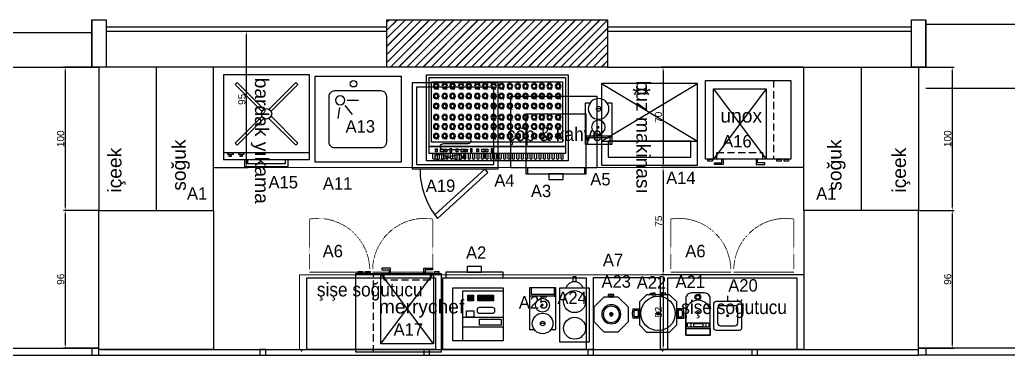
# Model space of a CAD drawing. Header units: millimetres. Extents: x 6109 to 9671, y 2317 to 2551.
# Drawn here: x 7620 to 8310, y 2317 to 2551 of the extents above; entities that cross this region are included whole.
import ezdxf
from ezdxf.enums import TextEntityAlignment as Align
from ezdxf.lldxf.tags import DXFTag

# ---------------------------------------------------------------- set-up
doc = ezdxf.new("R2010")
doc.units = ezdxf.units.MM
doc.linetypes.add('DOT', pattern=[0.25, 0, -0.25])
doc.linetypes.add('HIDDENX2', pattern=[0.75, 0.5, -0.25])
for name, color, linetype in [('-DWG_ANA', 7, 'Continuous'), ('002 Çizgi', 7, 'Continuous'), ('Kıtc-002 Çizgi', 7, 'Continuous'), ('Kıtc-006 Yazı 001', 1, 'Continuous'), ('S2000-002 Çizgi', 7, 'Continuous')]:
    doc.layers.add(name, color=color, linetype=linetype)
for name, color, linetype, lineweight in [('-DWG_DETAY1', 7, 'Continuous', 9), ('-DWG_DETAY4', 7, 'DOT', 18), ('ARK_AHŞAP', 45, 'Continuous', 15)]:
    doc.layers.add(name, color=color, linetype=linetype, lineweight=lineweight)
doc.styles.get("Standard").update_dxf_attribs({"font": 'arial.ttf'})
doc.styles.add('TAKSİM', font='GOTHIC.TTF', dxfattribs={"height": 20})
tags = doc.linetypes.add('DASHED', pattern=[19.05, 12.7, -6.35]).pattern_tags.tags
tags[6:7] = [DXFTag(74, 4), DXFTag(75, 0), DXFTag(340, '0'), DXFTag(46, 1.0), DXFTag(50, 0.0), DXFTag(44, 0.0), DXFTag(45, 0.0)]
tags[4:5] = [DXFTag(74, 4), DXFTag(75, 0), DXFTag(340, '0'), DXFTag(46, 1.0), DXFTag(50, 0.0), DXFTag(44, 0.0), DXFTag(45, 0.0)]
doc.dimstyles.new('ISO-25', dxfattribs={"dimtxt": 2.5, "dimasz": 2.5, "dimexe": 1.25, "dimexo": 0.625, "dimtad": 1, "dimtxsty": 'Standard', "dimcen": 2.5, "dimadec": 0, "dimazin": 0, "dimtfac": 1, "dimtmove": 0, "dimatfit": 3, "dimfxl": 1, "dimarcsym": 0})

# ---------------------------------------------------------------- blocks, each defined once
blk = doc.blocks.new('A$C3DDB3116')
at = {"layer": 'Kıtc-002 Çizgi'}
blk.add_lwpolyline([(0, 45.94), (20.5, 45.94), (20.5, 7.94), (0, 7.94), (0, 45.94)], dxfattribs=at)
blk.add_lwpolyline([(9.32, 3.72), (11.18, 3.72), (11.18, 0), (9.32, 0)], close=True, dxfattribs=at)
for centre in [(10.25, 36.07), (10.25, 17.5)]:
    blk.add_circle(centre, 7.7, dxfattribs=at)
blk.add_arc((10.25, 10.08), 6.37, 199.63449, 340.36551, dxfattribs=at)
blk = doc.blocks.new('A$C139E487F')
at = {"layer": '002 Çizgi'}
h = blk.add_hatch(color=256, dxfattribs=at)
edge = h.paths.add_edge_path()
edge.add_arc((18, 14.42), 1.06, 0, 360)
for points in [[(21.4, 1.42), (26, 1.42), (31, 6.42), (31, 22.42), (26, 27.42), (10, 27.42), (5, 22.42), (5, 6.42), (10, 1.42), (14.6, 1.42)], [(0.34, 11.14), (5, 11.14), (5, 17.71), (0.34, 17.71)], [(1.18, 12.14), (4, 12.14), (4, 16.71), (1.18, 16.71)], [(35.66, 11.14), (31, 11.14), (31, 17.71), (35.66, 17.71)], [(34.82, 12.14), (32, 12.14), (32, 16.71), (34.82, 16.71)], [(15.69, 1.42), (20.31, 1.42)]]:
    blk.add_lwpolyline(points, dxfattribs=at)
for radius in [12, 1.06]:
    blk.add_circle((18, 14.42), radius, dxfattribs=at)
for centre, radius, start, end in [((16, 14.42), 16, 168.1479, 191.8521), ((16, 14.42), 15, 171.23328, 188.76672), ((20, 14.42), 15, 351.23328, 8.76672), ((20, 14.42), 16, 348.1479, 11.8521)]:
    blk.add_arc(centre, radius, start, end, dxfattribs=at)
at = {"layer": 'Kıtc-002 Çizgi'}
for points in [[(12.67, 0.2), (15.33, 0.41), (15.33, 1.04), (12.67, 1.25)], [(23.33, 0.2), (20.67, 0.41), (20.67, 1.04), (23.33, 1.25)]]:
    blk.add_lwpolyline(points, close=True, dxfattribs=at)
for points in [[(14.6, 2.92), (14.6, 1.09)], [(14.6, 0), (15.69, 0), (15.69, 2.69)], [(14.6, 0.35), (14.6, 0)], [(21.4, 0), (20.31, 0), (20.31, 2.69)], [(21.4, 2.92), (21.4, 1.09)], [(21.4, 0.35), (21.4, 0)]]:
    blk.add_lwpolyline(points, dxfattribs=at)
blk = doc.blocks.new('A$C59BC7357')
at = {"layer": 'Kıtc-002 Çizgi'}
for p, q in [((15.13, 11.88), (15.13, 14.55)), ((15.69, 14.55), (15.69, 11.87))]:
    blk.add_line(p, q, dxfattribs=at)
blk.add_lwpolyline([(28.96, 18.92), (28.96, 7.84), (21.12, 0), (10.04, 0), (2.2, 7.84), (2.2, 18.92), (10.04, 26.76), (21.12, 26.76), (28.96, 18.92)], dxfattribs=at)
for points in [[(1.1, 11.18), (0, 11.18), (0, 15.58), (1.1, 15.58)], [(2.2, 12.95), (1.1, 12.95), (1.1, 13.81), (2.2, 13.81)]]:
    blk.add_lwpolyline(points, close=True, dxfattribs=at)
for radius in [7.38, 6.28, 1.37]:
    blk.add_circle((15.43, 13.21), radius, dxfattribs=at)
blk = doc.blocks.new('A$C0D0247C1')
at = {"layer": 'Kıtc-002 Çizgi'}
for points in [[(2, 0), (18, 0, 0.414214), (20, 2), (20, 18, 0.414214), (18, 20), (2, 20, 0.414214), (0, 18), (0, 2, 0.414214)], [(5, 3), (15, 3, 0.414214), (17, 5), (17, 15, 0.414214), (15, 17), (5, 17, 0.414214), (3, 15), (3, 5, 0.414214)]]:
    blk.add_lwpolyline(points, format="xyb", close=True, dxfattribs=at)
at = {"layer": 'Kıtc-002 Çizgi', "const_width": 1}
blk.add_lwpolyline([(9.53, 10.08, 1), (10.53, 10.08, 1)], format="xyb", close=True, dxfattribs=at)
blk.add_lwpolyline([(20, 10), (23.95, 10)], dxfattribs=at)
blk = doc.blocks.new('A$C64277205')
at = {"layer": '002 Çizgi'}
blk.add_lwpolyline([(4, 0), (13, 0, 0.414214), (17, 4), (17, 29.5), (0, 29.5), (0, 4, 0.414214)], format="xyb", close=True, dxfattribs=at)
for points in [[(0, 29.5), (17, 29.5), (17, 24.89), (0, 24.89)], [(1.08, 23.89), (15.92, 23.89), (15.92, 20.92), (1.08, 20.92)], [(5.15, 23.57), (11.4, 23.57), (11.4, 21.24), (5.15, 21.24)]]:
    blk.add_lwpolyline(points, close=True, dxfattribs=at)
for points in [[(17, 13.14), (17, 24.89), (0, 24.89), (0, 13.14)], [(17, 13.14), (17, 24.89), (17, 24.89), (17, 13.14)]]:
    blk.add_lwpolyline(points, dxfattribs=at)
for centre, radius in [((2.96, 23.23), 0.33), ((2.96, 21.57), 0.33), ((13.6, 23.23), 0.33), ((13.6, 21.57), 0.33), ((8.54, 13.14), 0.901)]:
    blk.add_circle(centre, radius, dxfattribs=at)
blk.add_arc((8.5, 13.65), 8.52, 183.47141, 356.52859, dxfattribs=at)
at = {"layer": 'Kıtc-002 Çizgi', "const_width": 0.5}
blk.add_lwpolyline([(7.59, 1.28), (7.01, 0.34)], dxfattribs=at)
at = {"layer": 'Kıtc-002 Çizgi'}
for radius in [1.98, 1.24]:
    blk.add_circle((8.66, 3.02), radius, dxfattribs=at)
blk = doc.blocks.new('A$C37970E4B')
at = {"layer": 'Kıtc-002 Çizgi', "linetype": 'HIDDENX2', "ltscale": 10}
blk.add_line((47.35, 58.54), (47.35, 3.54), dxfattribs=at)
at = {"layer": 'Kıtc-002 Çizgi', "linetype": 'DASHED'}
for p, q in [((5.44, 52.59), (42.17, 3.54)), ((42.17, 52.59), (5.44, 3.54))]:
    blk.add_line(p, q, dxfattribs=at)
at = {"layer": 'Kıtc-002 Çizgi'}
for points in [[(0, 58.54), (59.5, 58.54), (59.5, 3.54), (0, 3.54)], [(1.67, 3.54), (4.73, 3.54), (4.73, 2.12), (1.67, 2.12)], [(49.71, 3.53), (52.78, 3.53), (52.78, 2.12), (49.71, 2.12)], [(54.9, 3.53), (57.96, 3.53), (57.96, 2.12), (54.9, 2.12)]]:
    blk.add_lwpolyline(points, close=True, dxfattribs=at)
at = {"layer": 'Kıtc-002 Çizgi', "linetype": 'DASHED'}
blk.add_lwpolyline([(5.44, 52.59), (42.17, 52.59), (42.17, 3.54), (5.44, 3.54)], close=True, dxfattribs=at)
at = {"layer": 'Kıtc-002 Çizgi', "linetype": 'HIDDENX2', "ltscale": 10}
blk.add_lwpolyline([(7.79, 8.25), (39.81, 8.25), (39.81, 3.54), (7.79, 3.54)], close=True, dxfattribs=at)
at = {"layer": 'Kıtc-002 Çizgi'}
for points in [[(11.27, 0), (6.14, 0), (6.15, 1), (11.27, 1)], [(11.27, 1), (11.27, 3.53), (12.27, 3.53), (12.27, 0), (11.27, 0)], [(36.33, 1), (36.33, 3.53), (35.33, 3.53), (35.33, 0), (36.33, 0)], [(36.33, 0), (41.46, 0), (41.45, 1), (36.33, 1)]]:
    blk.add_lwpolyline(points, dxfattribs=at)
blk = doc.blocks.new('A$C02B42A58')
at = {"layer": 'Kıtc-002 Çizgi'}
for points in [[(60, 0), (60, 60), (0, 60), (0, 0)], [(94.56, 17.64), (62.44, 52.78), (60, 51.03), (92.13, 15.89)]]:
    blk.add_lwpolyline(points, close=True, dxfattribs=at)
at = {"layer": 'Kıtc-002 Çizgi', "linetype": 'DASHED'}
blk.add_lwpolyline([(57, 3), (57, 57), (3, 57), (3, 3)], close=True, dxfattribs=at)
for points in [[(42.28, 21.86), (42.28, 39.03, 1), (37.93, 39.03)], [(46.62, 39.03), (46.62, 21.86, -1), (42.28, 21.86)]]:
    blk.add_lwpolyline(points, format="xyb", dxfattribs=at)
at = {"layer": 'Kıtc-002 Çizgi', "linetype": 'DASHED', "ltscale": 0.1}
blk.add_lwpolyline([(53.93, 18.47), (53.76, 19.93), (53.31, 21.63), (52.67, 23.49), (51.93, 25.44), (51.2, 27.39), (50.56, 29.25), (50.1, 30.96), (49.93, 32.41), (50.1, 33.56), (50.56, 34.37), (51.2, 34.86), (51.93, 35.03), (52.67, 34.86), (53.31, 34.37), (53.76, 33.56), (53.93, 32.41), (53.76, 30.96), (53.31, 29.25), (52.67, 27.39), (51.93, 25.44), (51.2, 23.49), (50.56, 21.63), (50.1, 19.93), (49.93, 18.47), (50.1, 17.33), (50.56, 16.51), (51.2, 16.02), (51.93, 15.86), (52.67, 16.02), (53.31, 16.51), (53.76, 17.33)], close=True, dxfattribs=at)
at = {"layer": 'Kıtc-002 Çizgi'}
blk.add_arc((60, 60.53), 55, 270, 308.867, dxfattribs=at)
blk = doc.blocks.new('A$C1C4536AD')
at = {"layer": 'Kıtc-002 Çizgi'}
for points in [[(0, 29), (0, 0), (18.5, 0)], [(3.39, 29), (0, 29), (0, 26.84)], [(18.5, 26.95), (18.5, 29), (15.2, 29)], [(18.5, 0), (18.5, 29)], [(7.82, 24.81), (10.92, 24.88)], [(0, 5.79), (18.5, 5.79)], [(1.26, 0), (1.26, 4.77), (16.97, 4.77), (16.97, 0)]]:
    blk.add_lwpolyline(points, dxfattribs=at)
at = {"layer": 'Kıtc-002 Çizgi', "const_width": 1}
blk.add_lwpolyline([(9.18, 12.02, 1), (10.18, 12.02, 1)], format="xyb", close=True, dxfattribs=at)
at = {"layer": 'Kıtc-002 Çizgi'}
blk.add_lwpolyline([(0.33, 5.24), (1.35, 5.24), (1.35, 5.79), (0.33, 5.79)], close=True, dxfattribs=at)
for centre, radius in [((9.3, 24.88), 7.2), ((9.3, 24.88), 1.6), ((9.43, 12.15), 4.82)]:
    blk.add_circle(centre, radius, dxfattribs=at)
blk = doc.blocks.new('A$C4BA16D23')
at = {"layer": 'S2000-002 Çizgi'}
for points in [[(0, 57), (66.92, 16.91)], [(0, 16.91), (66.92, 57)], [(0, 16.91), (66.92, 16.91)]]:
    blk.add_lwpolyline(points, dxfattribs=at)
for points in [[(0, 0), (66.92, 0), (66.92, 57), (0, 57)], [(4.59, 5.64), (62.33, 5.64), (62.33, 16.91), (4.59, 16.91)]]:
    blk.add_lwpolyline(points, close=True, dxfattribs=at)
blk.add_text('**', height=12, dxfattribs=at).set_placement((21.33, 43.01))
blk = doc.blocks.new('A$C521B02A0')
at = {"layer": 'S2000-002 Çizgi'}
blk.add_line((6.65, 10), (10.64, 10), dxfattribs=at)
for points in [[(0, 64), (0, 10), (60, 10), (60, 64)], [(0, 64), (0, 5), (60, 5), (60, 64)], [(3, 10), (6.65, 10), (6.65, 8.54), (3, 8.54)], [(3.97, 8.54), (5.43, 8.54), (5.43, 7.08), (3.97, 7.08)], [(10.64, 10), (14.29, 10), (14.29, 8.54), (10.64, 8.54)], [(11.61, 8.54), (13.07, 8.54), (13.07, 7.08), (11.61, 7.08)], [(45, 0), (15, 0), (15, 5), (45, 5)], [(43, 2), (17, 2), (17, 5), (43, 5)]]:
    blk.add_lwpolyline(points, close=True, dxfattribs=at)
at = {"layer": 'S2000-002 Çizgi', "linetype": 'DASHED'}
for points in [[(8.08, 57.42), (9.49, 58.84)], [(8.08, 57.42), (26.83, 38.67)], [(9.49, 58.84), (28.24, 40.09)], [(31.86, 40.19), (50.51, 58.84)], [(33.27, 38.77), (51.92, 57.42)], [(50.51, 58.84), (51.92, 57.42)], [(26.73, 35.06), (8.08, 16.41)], [(33.17, 35.16), (51.92, 16.41)], [(28.14, 33.64), (9.49, 15)], [(31.76, 33.74), (50.51, 15)], [(9.49, 15), (8.08, 16.41)], [(50.51, 15), (51.92, 16.41)]]:
    blk.add_lwpolyline(points, dxfattribs=at)
blk.add_circle((30, 36.92), 3.63, dxfattribs=at)
blk = doc.blocks.new('A$C30F503A4')
at = {"layer": 'Kıtc-002 Çizgi'}
for p, q in [((56.05, 6.26), (60.38, 8.18)), ((70.42, 6.26), (74.75, 8.18)), ((84.79, 6.26), (89.12, 8.18))]:
    blk.add_line(p, q, dxfattribs=at)
for points in [[(0, 0), (99, 0), (99, 60), (0, 60)], [(2, 10), (97, 10), (97, 58), (2, 58)], [(4, 55), (4, 13), (95.5, 13), (95.5, 55)], [(2, 5), (97, 5), (97, 10), (2, 10)], [(53.76, 6.14), (52.58, 6.14), (52.58, 8.24), (53.76, 8.24)], [(56.05, 6.26), (60.38, 6.26), (60.38, 8.18), (56.05, 8.18)], [(62.67, 6.14), (63.84, 6.14), (63.84, 8.24), (62.67, 8.24)], [(68.13, 6.14), (66.95, 6.14), (66.95, 8.24), (68.13, 8.24)], [(70.42, 6.26), (74.75, 6.26), (74.75, 8.18), (70.42, 8.18)], [(77.04, 6.14), (78.21, 6.14), (78.21, 8.24), (77.04, 8.24)], [(82.5, 6.14), (81.32, 6.14), (81.32, 8.24), (82.5, 8.24)], [(84.79, 6.26), (89.12, 6.26), (89.12, 8.18), (84.79, 8.18)], [(91.41, 6.14), (92.58, 6.14), (92.58, 8.24), (91.41, 8.24)]]:
    blk.add_lwpolyline(points, close=True, dxfattribs=at)
for points, const_width in [([(5.94, 50.33), (5.36, 49.38)], 0.5), ([(11.88, 50.33), (11.3, 49.38)], 0.5), ([(17.32, 50.33), (16.74, 49.38)], 0.5), ([(22.77, 50.33), (22.18, 49.38)], 0.5), ([(28.7, 50.33), (28.12, 49.38)], 0.5), ([(34.15, 50.33), (33.57, 49.38)], 0.5), ([(39.59, 50.33), (39.01, 49.38)], 0.5), ([(45.53, 50.33), (44.95, 49.38)], 0.5), ([(50.97, 50.33), (50.39, 49.38)], 0.5), ([(56.91, 50.33), (56.33, 49.38)], 0.5), ([(62.36, 50.33), (61.77, 49.38)], 0.5), ([(68.29, 50.33), (67.71, 49.38)], 0.5), ([(73.74, 50.33), (73.16, 49.38)], 0.5), ([(79.68, 50.33), (79.09, 49.38)], 0.5), ([(85.12, 50.33), (84.54, 49.38)], 0.5), ([(91.06, 50.33), (90.48, 49.38)], 0.5), ([(5.94, 43.43), (5.36, 42.49)], 0.5), ([(11.88, 43.43), (11.3, 42.49)], 0.5), ([(17.32, 43.43), (16.74, 42.49)], 0.5), ([(22.77, 43.43), (22.18, 42.49)], 0.5), ([(28.7, 43.43), (28.12, 42.49)], 0.5), ([(34.15, 43.43), (33.57, 42.49)], 0.5), ([(39.59, 43.43), (39.01, 42.49)], 0.5), ([(45.53, 43.43), (44.95, 42.49)], 0.5), ([(50.97, 43.43), (50.39, 42.49)], 0.5), ([(56.91, 43.43), (56.33, 42.49)], 0.5), ([(62.36, 43.43), (61.77, 42.49)], 0.5), ([(68.29, 43.43), (67.71, 42.49)], 0.5), ([(73.74, 43.43), (73.16, 42.49)], 0.5), ([(79.68, 43.43), (79.09, 42.49)], 0.5), ([(85.12, 43.43), (84.54, 42.49)], 0.5), ([(91.06, 43.43), (90.48, 42.49)], 0.5), ([(5.94, 36.51), (5.36, 35.56)], 0.5), ([(11.88, 36.51), (11.3, 35.56)], 0.5), ([(17.32, 36.51), (16.74, 35.56)], 0.5), ([(22.77, 36.51), (22.18, 35.56)], 0.5), ([(28.7, 36.51), (28.12, 35.56)], 0.5), ([(34.15, 36.51), (33.57, 35.56)], 0.5), ([(39.59, 36.51), (39.01, 35.56)], 0.5), ([(45.53, 36.51), (44.95, 35.56)], 0.5), ([(50.97, 36.51), (50.39, 35.56)], 0.5), ([(56.91, 36.51), (56.33, 35.56)], 0.5), ([(62.36, 36.51), (61.77, 35.56)], 0.5), ([(68.29, 36.51), (67.71, 35.56)], 0.5), ([(73.74, 36.51), (73.16, 35.56)], 0.5), ([(79.68, 36.51), (79.09, 35.56)], 0.5), ([(85.12, 36.51), (84.54, 35.56)], 0.5), ([(91.06, 36.51), (90.48, 35.56)], 0.5), ([(5.94, 28.73), (5.36, 27.78)], 0.5), ([(11.88, 28.73), (11.3, 27.78)], 0.5), ([(17.32, 28.73), (16.74, 27.78)], 0.5), ([(22.77, 28.73), (22.18, 27.78)], 0.5), ([(28.7, 28.73), (28.12, 27.78)], 0.5), ([(34.15, 28.73), (33.57, 27.78)], 0.5), ([(39.59, 28.73), (39.01, 27.78)], 0.5), ([(45.53, 28.73), (44.95, 27.78)], 0.5), ([(50.97, 28.73), (50.39, 27.78)], 0.5), ([(56.91, 28.73), (56.33, 27.78)], 0.5), ([(62.36, 28.73), (61.77, 27.78)], 0.5), ([(68.29, 28.73), (67.71, 27.78)], 0.5), ([(73.74, 28.73), (73.16, 27.78)], 0.5), ([(79.68, 28.73), (79.09, 27.78)], 0.5), ([(85.12, 28.73), (84.54, 27.78)], 0.5), ([(91.06, 28.73), (90.48, 27.78)], 0.5), ([(5.94, 22.14), (5.36, 21.19)], 0.5), ([(11.88, 22.14), (11.3, 21.19)], 0.5), ([(17.32, 22.14), (16.74, 21.19)], 0.5), ([(22.77, 22.14), (22.18, 21.19)], 0.5), ([(28.7, 22.14), (28.12, 21.19)], 0.5), ([(34.15, 22.14), (33.57, 21.19)], 0.5), ([(39.59, 22.14), (39.01, 21.19)], 0.5), ([(45.53, 22.14), (44.95, 21.19)], 0.5), ([(50.97, 22.14), (50.39, 21.19)], 0.5), ([(56.91, 22.14), (56.33, 21.19)], 0.5), ([(62.36, 22.14), (61.77, 21.19)], 0.5), ([(68.29, 22.14), (67.71, 21.19)], 0.5), ([(73.74, 22.14), (73.16, 21.19)], 0.5), ([(79.68, 22.14), (79.09, 21.19)], 0.5), ([(85.12, 22.14), (84.54, 21.19)], 0.5), ([(91.06, 22.14), (90.48, 21.19)], 0.5), ([(5.94, 15.54), (5.36, 14.59)], 0.5), ([(11.88, 15.54), (11.3, 14.59)], 0.5), ([(17.32, 15.54), (16.74, 14.59)], 0.5), ([(22.77, 15.54), (22.18, 14.59)], 0.5), ([(28.7, 15.54), (28.12, 14.59)], 0.5), ([(34.15, 15.54), (33.57, 14.59)], 0.5), ([(39.59, 15.54), (39.01, 14.59)], 0.5), ([(45.53, 15.54), (44.95, 14.59)], 0.5), ([(50.97, 15.54), (50.39, 14.59)], 0.5), ([(56.91, 15.54), (56.33, 14.59)], 0.5), ([(62.36, 15.54), (61.77, 14.59)], 0.5), ([(68.29, 15.54), (67.71, 14.59)], 0.5), ([(73.74, 15.54), (73.16, 14.59)], 0.5), ([(79.68, 15.54), (79.09, 14.59)], 0.5), ([(85.12, 15.54), (84.54, 14.59)], 0.5), ([(91.06, 15.54), (90.48, 14.59)], 0.5), ([(53.76, 7.5), (52.58, 7.5)], 0.5), ([(62.67, 7.5), (63.84, 7.5)], 0.5), ([(68.13, 7.5), (66.95, 7.5)], 0.5), ([(77.04, 7.5), (78.21, 7.5)], 0.5), ([(82.5, 7.5), (81.32, 7.5)], 0.5), ([(91.41, 7.5), (92.58, 7.5)], 0.5), ([(58.24, 5), (58.24, 1.5)], 1), ([(72.61, 5), (72.61, 1.5)], 1), ([(86.98, 5), (86.98, 1.5)], 1)]:
    blk.add_lwpolyline(points, dxfattribs=dict(at, const_width=const_width))
for points in [[(3.49, 1.85), (3.49, 5)], [(5.16, 5), (5.16, 1.85)], [(6.57, 1.85), (6.57, 5)], [(8.25, 5), (8.25, 1.85)], [(9.66, 1.85), (9.66, 5)], [(11.33, 5), (11.33, 1.85)], [(11.33, 5), (11.33, 1.85)], [(12.74, 1.85), (12.74, 5)], [(14.41, 5), (14.41, 1.85)], [(15.82, 1.85), (15.82, 5)], [(17.5, 5), (17.5, 1.85)], [(18.91, 1.85), (18.91, 5)], [(20.58, 5), (20.58, 1.85)], [(20.58, 5), (20.58, 1.85)], [(21.99, 1.85), (21.99, 5)], [(23.67, 5), (23.67, 1.85)], [(25.07, 1.85), (25.07, 5)], [(26.75, 5), (26.75, 1.85)], [(28.16, 1.85), (28.16, 5)], [(29.83, 5), (29.83, 1.85)], [(29.83, 5), (29.83, 1.85)], [(31.24, 1.85), (31.24, 5)], [(32.92, 5), (32.92, 1.85)], [(34.33, 1.85), (34.33, 5)], [(36, 5), (36, 1.85)], [(37.41, 1.85), (37.41, 5)], [(39.08, 5), (39.08, 1.85)], [(39.08, 5), (39.08, 1.85)], [(40.49, 1.85), (40.49, 5)], [(42.17, 5), (42.17, 1.85)], [(43.58, 1.85), (43.58, 5)], [(45.25, 5), (45.25, 1.85)], [(46.66, 1.85), (46.66, 5)], [(48.33, 5), (48.33, 1.85)], [(48.33, 5), (48.33, 1.85)], [(49.74, 1.85), (49.74, 5)], [(51.42, 5), (51.42, 1.85)], [(52.83, 1.85), (52.83, 5)], [(54.5, 5), (54.5, 1.85)], [(55.91, 1.85), (55.91, 5)], [(57.59, 5), (57.59, 1.85)], [(58.17, 5), (58.17, 1.85)], [(58.63, 5), (58.63, 1.85)], [(59, 1.85), (59, 5)], [(60.67, 5), (60.67, 1.85)], [(62.08, 1.85), (62.08, 5)], [(63.75, 5), (63.75, 1.85)], [(65.16, 1.85), (65.16, 5)], [(66.84, 5), (66.84, 1.85)], [(68.25, 1.85), (68.25, 5)], [(69.92, 5), (69.92, 1.85)], [(71.33, 1.85), (71.33, 5)], [(72.53, 5), (72.53, 1.85)], [(73, 5), (73, 1.85)], [(74.41, 1.85), (74.41, 5)], [(76.09, 5), (76.09, 1.85)], [(77.5, 1.85), (77.5, 5)], [(79.17, 5), (79.17, 1.85)], [(80.58, 1.85), (80.58, 5)], [(82.26, 5), (82.26, 1.85)], [(83.66, 1.85), (83.66, 5)], [(85.34, 5), (85.34, 1.85)], [(86.75, 1.85), (86.75, 5)], [(86.9, 5), (86.9, 1.85)], [(88.42, 5), (88.42, 1.85)], [(89.83, 1.85), (89.83, 5)], [(91.51, 5), (91.51, 1.85)], [(92.92, 1.85), (92.92, 5)], [(94.59, 5), (94.59, 1.85)]]:
    blk.add_lwpolyline(points, dxfattribs=at)
for centre, radius in [((7.01, 52.07), 1.98), ((7.01, 52.07), 1.24), ((12.95, 52.07), 1.98), ((12.95, 52.07), 1.24), ((18.39, 52.07), 1.98), ((18.39, 52.07), 1.24), ((23.83, 52.07), 1.98), ((23.83, 52.07), 1.24), ((29.77, 52.07), 1.98), ((29.77, 52.07), 1.24), ((35.22, 52.07), 1.98), ((35.22, 52.07), 1.24), ((40.66, 52.07), 1.98), ((40.66, 52.07), 1.24), ((46.6, 52.07), 1.98), ((46.6, 52.07), 1.24), ((52.04, 52.07), 1.98), ((52.04, 52.07), 1.24), ((57.98, 52.07), 1.98), ((57.98, 52.07), 1.24), ((63.42, 52.07), 1.98), ((63.42, 52.07), 1.24), ((69.36, 52.07), 1.98), ((69.36, 52.07), 1.24), ((74.81, 52.07), 1.98), ((74.81, 52.07), 1.24), ((80.74, 52.07), 1.98), ((80.74, 52.07), 1.24), ((86.19, 52.07), 1.98), ((86.19, 52.07), 1.24), ((92.13, 52.07), 1.98), ((92.13, 52.07), 1.24), ((7.01, 45.17), 1.98), ((7.01, 45.17), 1.24), ((12.95, 45.17), 1.98), ((12.95, 45.17), 1.24), ((18.39, 45.17), 1.98), ((18.39, 45.17), 1.24), ((23.83, 45.17), 1.98), ((23.83, 45.17), 1.24), ((29.77, 45.17), 1.98), ((29.77, 45.17), 1.24), ((35.22, 45.17), 1.98), ((35.22, 45.17), 1.24), ((40.66, 45.17), 1.98), ((40.66, 45.17), 1.24), ((46.6, 45.17), 1.98), ((46.6, 45.17), 1.24), ((52.04, 45.17), 1.98), ((52.04, 45.17), 1.24), ((57.98, 45.17), 1.98), ((57.98, 45.17), 1.24), ((63.42, 45.17), 1.98), ((63.42, 45.17), 1.24), ((69.36, 45.17), 1.98), ((69.36, 45.17), 1.24), ((74.81, 45.17), 1.98), ((74.81, 45.17), 1.24), ((80.74, 45.17), 1.98), ((80.74, 45.17), 1.24), ((86.19, 45.17), 1.98), ((86.19, 45.17), 1.24), ((92.13, 45.17), 1.98), ((92.13, 45.17), 1.24), ((7.01, 38.25), 1.98), ((7.01, 38.25), 1.24), ((12.95, 38.25), 1.98), ((12.95, 38.25), 1.24), ((18.39, 38.25), 1.98), ((18.39, 38.25), 1.24), ((23.83, 38.25), 1.98), ((23.83, 38.25), 1.24), ((29.77, 38.25), 1.98), ((29.77, 38.25), 1.24), ((35.22, 38.25), 1.98), ((35.22, 38.25), 1.24), ((40.66, 38.25), 1.98), ((40.66, 38.25), 1.24), ((46.6, 38.25), 1.98), ((46.6, 38.25), 1.24), ((52.04, 38.25), 1.98), ((52.04, 38.25), 1.24), ((57.98, 38.25), 1.98), ((57.98, 38.25), 1.24), ((63.42, 38.25), 1.98), ((63.42, 38.25), 1.24), ((69.36, 38.25), 1.98), ((69.36, 38.25), 1.24), ((74.81, 38.25), 1.98), ((74.81, 38.25), 1.24), ((80.74, 38.25), 1.98), ((80.74, 38.25), 1.24), ((86.19, 38.25), 1.98), ((86.19, 38.25), 1.24), ((92.13, 38.25), 1.98), ((92.13, 38.25), 1.24), ((7.01, 30.47), 1.98), ((7.01, 30.47), 1.24), ((12.95, 30.47), 1.98), ((12.95, 30.47), 1.24), ((18.39, 30.47), 1.98), ((18.39, 30.47), 1.24), ((23.83, 30.47), 1.98), ((23.83, 30.47), 1.24), ((29.77, 30.47), 1.98), ((29.77, 30.47), 1.24), ((35.22, 30.47), 1.98), ((35.22, 30.47), 1.24), ((40.66, 30.47), 1.98), ((40.66, 30.47), 1.24), ((46.6, 30.47), 1.98), ((46.6, 30.47), 1.24), ((52.04, 30.47), 1.98), ((52.04, 30.47), 1.24), ((57.98, 30.47), 1.98), ((57.98, 30.47), 1.24), ((63.42, 30.47), 1.98), ((63.42, 30.47), 1.24), ((69.36, 30.47), 1.98), ((69.36, 30.47), 1.24), ((74.81, 30.47), 1.98), ((74.81, 30.47), 1.24), ((80.74, 30.47), 1.98), ((80.74, 30.47), 1.24), ((86.19, 30.47), 1.98), ((86.19, 30.47), 1.24), ((92.13, 30.47), 1.98), ((92.13, 30.47), 1.24), ((7.01, 23.88), 1.98), ((7.01, 23.88), 1.24), ((12.95, 23.88), 1.98), ((12.95, 23.88), 1.24), ((18.39, 23.88), 1.98), ((18.39, 23.88), 1.24), ((23.83, 23.88), 1.98), ((23.83, 23.88), 1.24), ((29.77, 23.88), 1.98), ((29.77, 23.88), 1.24), ((35.22, 23.88), 1.98), ((35.22, 23.88), 1.24), ((40.66, 23.88), 1.98), ((40.66, 23.88), 1.24), ((46.6, 23.88), 1.98), ((46.6, 23.88), 1.24), ((52.04, 23.88), 1.98), ((52.04, 23.88), 1.24), ((57.98, 23.88), 1.98), ((57.98, 23.88), 1.24), ((63.42, 23.88), 1.98), ((63.42, 23.88), 1.24), ((69.36, 23.88), 1.98), ((69.36, 23.88), 1.24), ((74.81, 23.88), 1.98), ((74.81, 23.88), 1.24), ((80.74, 23.88), 1.98), ((80.74, 23.88), 1.24), ((86.19, 23.88), 1.98), ((86.19, 23.88), 1.24), ((92.13, 23.88), 1.98), ((92.13, 23.88), 1.24), ((7.01, 17.28), 1.98), ((7.01, 17.28), 1.24), ((12.95, 17.28), 1.98), ((12.95, 17.28), 1.24), ((18.39, 17.28), 1.98), ((18.39, 17.28), 1.24), ((23.83, 17.28), 1.98), ((23.83, 17.28), 1.24), ((29.77, 17.28), 1.98), ((29.77, 17.28), 1.24), ((35.22, 17.28), 1.98), ((35.22, 17.28), 1.24), ((40.66, 17.28), 1.98), ((40.66, 17.28), 1.24), ((46.6, 17.28), 1.98), ((46.6, 17.28), 1.24), ((52.04, 17.28), 1.98), ((52.04, 17.28), 1.24), ((57.98, 17.28), 1.98), ((57.98, 17.28), 1.24), ((63.42, 17.28), 1.98), ((63.42, 17.28), 1.24), ((69.36, 17.28), 1.98), ((69.36, 17.28), 1.24), ((74.81, 17.28), 1.98), ((74.81, 17.28), 1.24), ((80.74, 17.28), 1.98), ((80.74, 17.28), 1.24), ((86.19, 17.28), 1.98), ((86.19, 17.28), 1.24), ((92.13, 17.28), 1.98), ((92.13, 17.28), 1.24)]:
    blk.add_circle(centre, radius, dxfattribs=at)
for centre in [(4.33, 1.85), (7.41, 1.85), (10.49, 1.85), (10.49, 1.85), (13.58, 1.85), (16.66, 1.85), (19.74, 1.85), (19.74, 1.85), (22.83, 1.85), (25.91, 1.85), (29, 1.85), (29, 1.85), (32.08, 1.85), (35.16, 1.85), (38.25, 1.85), (38.25, 1.85), (41.33, 1.85), (44.41, 1.85), (47.5, 1.85), (47.5, 1.85), (50.58, 1.85), (53.66, 1.85), (56.75, 1.85), (59.83, 1.85), (62.92, 1.85), (66, 1.85), (69.08, 1.85), (72.17, 1.85), (75.25, 1.85), (78.33, 1.85), (81.42, 1.85), (84.5, 1.85), (87.59, 1.85), (90.67, 1.85), (93.75, 1.85)]:
    blk.add_arc(centre, 0.837, 180, 0, dxfattribs=at)
blk = doc.blocks.new('A$C290C7E64')
at = {"layer": 'Kıtc-002 Çizgi'}
for points in [[(0, 0), (35, 0), (35, 37), (0, 37)], [(7, 2), (35, 2), (35, 37), (7, 37)], [(18.58, 21.8), (33.83, 21.8), (33.83, 26.01), (18.58, 26.01)], [(9.63, 16.02), (14.71, 16.02), (14.71, 20.57), (9.63, 20.57)], [(10.34, 8.15), (11.34, 8.15), (11.34, 9.15), (10.34, 9.15)], [(10.34, 7.15), (11.34, 7.15), (11.34, 8.15), (10.34, 8.15)], [(10.34, 6.15), (11.34, 6.15), (11.34, 7.15), (10.34, 7.15)], [(11.34, 8.15), (12.34, 8.15), (12.34, 9.15), (11.34, 9.15)], [(11.34, 7.15), (12.34, 7.15), (12.34, 8.15), (11.34, 8.15)], [(11.34, 6.15), (12.34, 6.15), (12.34, 7.15), (11.34, 7.15)], [(12.34, 8.15), (13.34, 8.15), (13.34, 9.15), (12.34, 9.15)], [(12.34, 7.15), (13.34, 7.15), (13.34, 8.15), (12.34, 8.15)], [(12.34, 6.15), (13.34, 6.15), (13.34, 7.15), (12.34, 7.15)], [(13.34, 8.15), (14.34, 8.15), (14.34, 9.15), (13.34, 9.15)], [(13.34, 7.15), (14.34, 7.15), (14.34, 8.15), (13.34, 8.15)], [(13.34, 6.15), (14.34, 6.15), (14.34, 7.15), (13.34, 7.15)], [(17.37, 8.15), (18.37, 8.15), (18.37, 9.15), (17.37, 9.15)], [(17.37, 7.15), (18.37, 7.15), (18.37, 8.15), (17.37, 8.15)], [(17.37, 6.15), (18.37, 6.15), (18.37, 7.15), (17.37, 7.15)], [(18.37, 8.15), (19.37, 8.15), (19.37, 9.15), (18.37, 9.15)], [(18.37, 7.15), (19.37, 7.15), (19.37, 8.15), (18.37, 8.15)], [(18.37, 6.15), (19.37, 6.15), (19.37, 7.15), (18.37, 7.15)], [(19.37, 8.15), (20.37, 8.15), (20.37, 9.15), (19.37, 9.15)], [(19.37, 7.15), (20.37, 7.15), (20.37, 8.15), (19.37, 8.15)], [(19.37, 6.15), (20.37, 6.15), (20.37, 7.15), (19.37, 7.15)], [(20.37, 8.15), (21.37, 8.15), (21.37, 9.15), (20.37, 9.15)], [(20.37, 7.15), (21.37, 7.15), (21.37, 8.15), (20.37, 8.15)], [(20.37, 6.15), (21.37, 6.15), (21.37, 7.15), (20.37, 7.15)], [(21.37, 8.15), (22.37, 8.15), (22.37, 9.15), (21.37, 9.15)], [(21.37, 7.15), (22.37, 7.15), (22.37, 8.15), (21.37, 8.15)], [(21.37, 6.15), (22.37, 6.15), (22.37, 7.15), (21.37, 7.15)], [(22.37, 8.15), (23.37, 8.15), (23.37, 9.15), (22.37, 9.15)], [(22.37, 7.15), (23.37, 7.15), (23.37, 8.15), (22.37, 8.15)], [(22.37, 6.15), (23.37, 6.15), (23.37, 7.15), (22.37, 7.15)], [(23.37, 8.15), (24.37, 8.15), (24.37, 9.15), (23.37, 9.15)], [(23.37, 7.15), (24.37, 7.15), (24.37, 8.15), (23.37, 8.15)], [(23.37, 6.15), (24.37, 6.15), (24.37, 7.15), (23.37, 7.15)], [(24.37, 8.15), (25.37, 8.15), (25.37, 9.15), (24.37, 9.15)], [(24.37, 7.15), (25.37, 7.15), (25.37, 8.15), (24.37, 8.15)], [(24.37, 6.15), (25.37, 6.15), (25.37, 7.15), (24.37, 7.15)], [(25.37, 8.15), (26.37, 8.15), (26.37, 9.15), (25.37, 9.15)], [(25.37, 7.15), (26.37, 7.15), (26.37, 8.15), (25.37, 8.15)], [(25.37, 6.15), (26.37, 6.15), (26.37, 7.15), (25.37, 7.15)], [(26.37, 8.15), (27.37, 8.15), (27.37, 9.15), (26.37, 9.15)], [(26.37, 7.15), (27.37, 7.15), (27.37, 8.15), (26.37, 8.15)], [(26.37, 6.15), (27.37, 6.15), (27.37, 7.15), (26.37, 7.15)], [(27.37, 8.15), (28.37, 8.15), (28.37, 9.15), (27.37, 9.15)], [(27.37, 7.15), (28.37, 7.15), (28.37, 8.15), (27.37, 8.15)], [(27.37, 6.15), (28.37, 6.15), (28.37, 7.15), (27.37, 7.15)], [(10.34, 5.15), (11.34, 5.15), (11.34, 6.15), (10.34, 6.15)], [(11.34, 5.15), (12.34, 5.15), (12.34, 6.15), (11.34, 6.15)], [(12.34, 5.15), (13.34, 5.15), (13.34, 6.15), (12.34, 6.15)], [(13.34, 5.15), (14.34, 5.15), (14.34, 6.15), (13.34, 6.15)], [(17.37, 5.15), (18.37, 5.15), (18.37, 6.15), (17.37, 6.15)], [(18.37, 5.15), (19.37, 5.15), (19.37, 6.15), (18.37, 6.15)], [(19.37, 5.15), (20.37, 5.15), (20.37, 6.15), (19.37, 6.15)], [(20.37, 5.15), (21.37, 5.15), (21.37, 6.15), (20.37, 6.15)], [(21.37, 5.15), (22.37, 5.15), (22.37, 6.15), (21.37, 6.15)], [(22.37, 5.15), (23.37, 5.15), (23.37, 6.15), (22.37, 6.15)], [(23.37, 5.15), (24.37, 5.15), (24.37, 6.15), (23.37, 6.15)], [(24.37, 5.15), (25.37, 5.15), (25.37, 6.15), (24.37, 6.15)], [(25.37, 5.15), (26.37, 5.15), (26.37, 6.15), (25.37, 6.15)], [(26.37, 5.15), (27.37, 5.15), (27.37, 6.15), (26.37, 6.15)], [(27.37, 5.15), (28.37, 5.15), (28.37, 6.15), (27.37, 6.15)]]:
    blk.add_lwpolyline(points, close=True, dxfattribs=at)
for points in [[(7, 27.23), (35, 27.23)], [(7, 20.57), (35, 20.57)]]:
    blk.add_lwpolyline(points, dxfattribs=at)
blk.add_lwpolyline([(18.68, 13.56), (27.6, 13.56, 0.414214), (29.1, 15.06), (29.1, 16.45, 0.414214), (27.6, 17.95), (18.68, 17.95, 0.414214), (17.18, 16.45), (17.18, 15.06, 0.414214)], format="xyb", close=True, dxfattribs=at)
blk = doc.blocks.new('A$C470016F2')
at = {"layer": 'Kıtc-002 Çizgi'}
for points in [[(25, 8), (15, 8), (15, 4), (25, 4)], [(40, 4), (0, 4), (0, 0), (40, 0)]]:
    blk.add_lwpolyline(points, close=True, dxfattribs=at)
blk = doc.blocks.new('A$C74CB76BB')
at = {"layer": '-DWG_ANA', "color": 0}
blk.add_lwpolyline([(28.52, 1.04), (28.52, 51.04), (118.52, 51.04), (118.52, 1.04)], close=True, dxfattribs=at)
at = {"layer": '-DWG_DETAY1', "color": 0}
for p, q in [((72.52, 55.04), (30.52, 55.04)), ((116.52, 55.04), (74.52, 55.04))]:
    blk.add_line(p, q, dxfattribs=at)
at = {"layer": '-DWG_DETAY4', "color": 0}
for points in [[(30.52, 57.04), (30.52, 92.04, -0.454885), (72.49, 57.04, -0.414214)], [(116.52, 57.04), (116.52, 92.04, 0.454885), (74.55, 57.04, 0.414214)]]:
    blk.add_lwpolyline(points, format="xyb", dxfattribs=at)
blk.add_point((24.8, 0))
blk.add_point((24.8, 0))
blk = doc.blocks.new('A$C72A034B9')
at = {"layer": 'Kıtc-002 Çizgi'}
for p, q in [((10.43, 28.95, 0), (16.53, 23.94, 0)), ((11.66, 32.76, 0), (19.47, 33.87, 0)), ((6.52, 27.29, 0), (6.52, 19.4, 0))]:
    blk.add_line(p, q, dxfattribs=at)
at = {"layer": 'Kıtc-002 Çizgi', "elevation": 0}
blk.add_lwpolyline([(4, 0), (36, 0, 0.414214), (40, 4), (40, 36, 0.414214), (36, 40), (4, 40, 0.414214), (0, 36), (0, 4, 0.414214)], format="xyb", close=True, dxfattribs=at)
at = {"layer": 'Kıtc-002 Çizgi'}
blk.add_circle((6.71, 32.26, 0), 3.19, dxfattribs=at)
blk = doc.blocks.new('*D27')
at = {"color": 0, "lineweight": -2, "transparency": 16777216}
for p, q in [((8166.4, 2517.82), (8067.47, 2517.82)), ((8068.72, 2515.32), (8068.72, 2450.32)), ((8166.4, 2447.82), (8067.47, 2447.82))]:
    blk.add_line(p, q, dxfattribs=at)
at = {"color": 0, "transparency": 16777216}
for points in [[(8068.3, 2515.32), (8069.14, 2515.32), (8068.72, 2517.82)], [(8068.3, 2450.32), (8069.14, 2450.32), (8068.72, 2447.82)]]:
    blk.add_solid(points, dxfattribs=at)
at = {"layer": 'Defpoints', "color": 0, "transparency": 16777216}
for p in [(8167.02, 2517.82), (8068.72, 2447.82), (8167.02, 2447.82)]:
    blk.add_point(p, dxfattribs=at)
at = {"color": 0, "transparency": 16777216, "insert": (8065.54, 2482.82), "char_height": 5, "attachment_point": 5, "rotation": 90}
blk.add_mtext('70', dxfattribs=at)
blk = doc.blocks.new('*D28')
at = {"color": 0, "lineweight": -2, "transparency": 16777216}
for p, q in [((8166.4, 2447.82), (8067.47, 2447.82)), ((8068.72, 2445.32), (8068.72, 2375.32)), ((8166.4, 2372.82), (8067.47, 2372.82))]:
    blk.add_line(p, q, dxfattribs=at)
at = {"color": 0, "transparency": 16777216}
for points in [[(8068.3, 2445.32), (8069.14, 2445.32), (8068.72, 2447.82)], [(8068.3, 2375.32), (8069.14, 2375.32), (8068.72, 2372.82)]]:
    blk.add_solid(points, dxfattribs=at)
at = {"layer": 'Defpoints', "color": 0, "transparency": 16777216}
for p in [(8167.02, 2447.82), (8068.72, 2372.82), (8167.02, 2372.82)]:
    blk.add_point(p, dxfattribs=at)
at = {"color": 0, "transparency": 16777216, "insert": (8065.55, 2410.32), "char_height": 5, "attachment_point": 5, "rotation": 90}
blk.add_mtext('75', dxfattribs=at)
blk = doc.blocks.new('*D29')
at = {"color": 0, "lineweight": -2, "transparency": 16777216}
for p, q in [((8166.4, 2372.82), (8067.47, 2372.82)), ((8068.72, 2370.32), (8068.72, 2323.32)), ((8166.4, 2320.82), (8067.47, 2320.82))]:
    blk.add_line(p, q, dxfattribs=at)
at = {"color": 0, "transparency": 16777216}
for points in [[(8068.3, 2370.32), (8069.14, 2370.32), (8068.72, 2372.82)], [(8068.3, 2323.32), (8069.14, 2323.32), (8068.72, 2320.82)]]:
    blk.add_solid(points, dxfattribs=at)
at = {"layer": 'Defpoints', "color": 0, "transparency": 16777216}
for p in [(8167.02, 2372.82), (8068.72, 2320.82), (8167.02, 2320.82)]:
    blk.add_point(p, dxfattribs=at)
at = {"color": 0, "transparency": 16777216, "insert": (8065.54, 2346.82), "char_height": 5, "attachment_point": 5, "rotation": 90}
blk.add_mtext('52', dxfattribs=at)
blk = doc.blocks.new('*D30')
at = {"color": 0, "lineweight": -2, "transparency": 16777216}
for p, q in [((7778.02, 2450.32), (7778.02, 2540.32)), ((7778.65, 2542.82), (7779.27, 2542.82)), ((7755.65, 2447.82), (7779.27, 2447.82))]:
    blk.add_line(p, q, dxfattribs=at)
at = {"color": 0, "transparency": 16777216}
for points in [[(7777.6, 2540.32), (7778.44, 2540.32), (7778.02, 2542.82)], [(7777.6, 2450.32), (7778.44, 2450.32), (7778.02, 2447.82)]]:
    blk.add_solid(points, dxfattribs=at)
at = {"layer": 'Defpoints', "color": 0, "transparency": 16777216}
for p in [(7778.02, 2542.82), (7778.02, 2542.82), (7755.02, 2447.82)]:
    blk.add_point(p, dxfattribs=at)
at = {"color": 0, "transparency": 16777216, "insert": (7774.84, 2495.32), "char_height": 5, "attachment_point": 5, "rotation": 90}
blk.add_mtext('95', dxfattribs=at)
blk = doc.blocks.new('*D35')
at = {"color": 0, "lineweight": -2, "transparency": 16777216}
for p, q in [((7674.4, 2517.82), (7650.27, 2517.82)), ((7651.52, 2515.32), (7651.52, 2420.32)), ((7674.4, 2417.82), (7650.27, 2417.82))]:
    blk.add_line(p, q, dxfattribs=at)
at = {"color": 0, "transparency": 16777216}
for points in [[(7651.11, 2515.32), (7651.94, 2515.32), (7651.52, 2517.82)], [(7651.11, 2420.32), (7651.94, 2420.32), (7651.52, 2417.82)]]:
    blk.add_solid(points, dxfattribs=at)
at = {"layer": 'Defpoints', "color": 0, "transparency": 16777216}
for p in [(7675.02, 2517.82), (7651.52, 2417.82), (7675.02, 2417.82)]:
    blk.add_point(p, dxfattribs=at)
at = {"color": 0, "transparency": 16777216, "insert": (7648.35, 2467.82), "char_height": 5, "attachment_point": 5, "rotation": 90}
blk.add_mtext('100', dxfattribs=at)
blk = doc.blocks.new('*D36')
at = {"color": 0, "lineweight": -2, "transparency": 16777216}
for p, q in [((7674.4, 2417.82), (7650.27, 2417.82)), ((7651.52, 2415.32), (7651.52, 2324.32)), ((7674.4, 2321.82), (7650.27, 2321.82))]:
    blk.add_line(p, q, dxfattribs=at)
at = {"color": 0, "transparency": 16777216}
for points in [[(7651.11, 2415.32), (7651.94, 2415.32), (7651.52, 2417.82)], [(7651.11, 2324.32), (7651.94, 2324.32), (7651.52, 2321.82)]]:
    blk.add_solid(points, dxfattribs=at)
at = {"layer": 'Defpoints', "color": 0, "transparency": 16777216}
for p in [(7675.02, 2417.82), (7651.52, 2321.82), (7675.02, 2321.82)]:
    blk.add_point(p, dxfattribs=at)
at = {"color": 0, "transparency": 16777216, "insert": (7648.35, 2369.82), "char_height": 5, "attachment_point": 5, "rotation": 90}
blk.add_mtext('96', dxfattribs=at)
blk = doc.blocks.new('*D39')
at = {"color": 0, "lineweight": -2, "transparency": 16777216}
for p, q in [((8247.65, 2517.82), (8271.77, 2517.82)), ((8270.52, 2515.32), (8270.52, 2420.32)), ((8247.65, 2417.82), (8271.77, 2417.82))]:
    blk.add_line(p, q, dxfattribs=at)
at = {"color": 0, "transparency": 16777216}
for points in [[(8270.1, 2515.32), (8270.94, 2515.32), (8270.52, 2517.82)], [(8270.1, 2420.32), (8270.94, 2420.32), (8270.52, 2417.82)]]:
    blk.add_solid(points, dxfattribs=at)
at = {"layer": 'Defpoints', "color": 0, "transparency": 16777216}
for p in [(8247.02, 2517.82), (8247.02, 2417.82), (8270.52, 2417.82)]:
    blk.add_point(p, dxfattribs=at)
at = {"color": 0, "transparency": 16777216, "insert": (8267.34, 2467.82), "char_height": 5, "attachment_point": 5, "rotation": 90}
blk.add_mtext('100', dxfattribs=at)
blk = doc.blocks.new('*D40')
at = {"color": 0, "lineweight": -2, "transparency": 16777216}
for p, q in [((8247.65, 2417.82), (8271.77, 2417.82)), ((8270.52, 2415.32), (8270.52, 2324.32)), ((8247.65, 2321.82), (8271.77, 2321.82))]:
    blk.add_line(p, q, dxfattribs=at)
at = {"color": 0, "transparency": 16777216}
for points in [[(8270.1, 2415.32), (8270.94, 2415.32), (8270.52, 2417.82)], [(8270.1, 2324.32), (8270.94, 2324.32), (8270.52, 2321.82)]]:
    blk.add_solid(points, dxfattribs=at)
at = {"layer": 'Defpoints', "color": 0, "transparency": 16777216}
for p in [(8247.02, 2417.82), (8247.02, 2321.82), (8270.52, 2321.82)]:
    blk.add_point(p, dxfattribs=at)
at = {"color": 0, "transparency": 16777216, "insert": (8267.34, 2369.82), "char_height": 5, "attachment_point": 5, "rotation": 90}
blk.add_mtext('96', dxfattribs=at)

msp = doc.modelspace()

# ---------------------------------------------------------------- hatches: boundary and pattern name
h = msp.add_hatch()
h.set_pattern_fill('JIS_LC_20', color=2, scale=0.2)
h.set_pattern_definition([(45, (-3422.5107, 1319.9663), (-2.8284271, 2.8284271), []), (45, (-3422.4307, 1319.9663), (-2.8284271, 2.8284271), [])])
h.paths.add_polyline_path([(7876.021, 2550.824), (8030.021, 2550.824), (8030.021, 2517.824), (7876.021, 2517.824)])

# ---------------------------------------------------------------- linework, layer by layer
at = {"layer": '-DWG_ANA', "color": 0}
msp.add_lwpolyline([(7973.043, 2484.891), (7973.043, 2443.435), (8015.164, 2443.435), (8015.164, 2484.891)], close=True, dxfattribs=at)
for p, q in [((8252.021, 2547.824), (8468.021, 2547.824)), ((7670.021, 2541.824), (6270.021, 2541.824)), ((7446.021, 2517.824), (7675.021, 2517.824)), ((7876.021, 2517.824), (7680.021, 2517.824)), ((7715.021, 2517.824), (7715.021, 2417.824)), ((8030.021, 2517.824), (8242.021, 2517.824)), ((8207.021, 2517.824), (8207.021, 2417.824)), ((8468.021, 2502.824), (8252.021, 2502.824)), ((7670.021, 2316.824), (7675.021, 2316.824)), ((7671.021, 2316.824), (7676.021, 2316.824)), ((8252.021, 2316.824), (8247.021, 2316.824))]:
    msp.add_line(p, q)
at = {"color": 4}
for p, q in [((7676.021, 2320.824), (7675.021, 2320.824)), ((7676.021, 2320.824), (8247.021, 2320.824)), ((7480.021, 2316.824), (7671.021, 2316.824)), ((7676.021, 2316.824), (8247.021, 2316.824)), ((9651.021, 2316.824), (8247.021, 2316.824))]:
    msp.add_line(p, q, dxfattribs=at)
for points in [[(7670.021, 2550.824), (7670.021, 2517.824)], [(7680.021, 2550.824), (7680.021, 2517.824)], [(7680.021, 2545.824), (7876.021, 2545.824)], [(8030.021, 2545.824), (8242.021, 2545.824)], [(8242.021, 2517.824), (8242.021, 2550.824)], [(8252.021, 2517.824), (8252.021, 2550.824)], [(7680.021, 2542.824), (7876.021, 2542.824)], [(8030.021, 2542.824), (8242.021, 2542.824)]]:
    msp.add_lwpolyline(points)
for points in [[(7680.021, 2517.824), (7670.021, 2517.824), (7670.021, 2550.824), (7680.021, 2550.824)], [(8242.021, 2550.824), (8252.021, 2550.824), (8252.021, 2517.824), (8242.021, 2517.824)], [(7675.021, 2417.824), (7755.021, 2417.824), (7755.021, 2517.824), (7675.021, 2517.824)], [(8247.021, 2417.824), (8167.021, 2417.824), (8167.021, 2517.824), (8247.021, 2517.824)], [(7675.021, 2417.824), (7755.021, 2417.824), (7755.021, 2320.824), (7675.021, 2320.824)], [(8247.021, 2417.824), (8167.021, 2417.824), (8167.021, 2320.824), (8247.021, 2320.824)], [(8067.021, 2370.824), (8020.021, 2370.824), (8020.021, 2320.824), (8067.021, 2320.824)], [(7675.021, 2321.824), (7670.021, 2321.824), (7670.021, 2316.824), (7675.021, 2316.824)], [(7791.421, 2320.824), (7787.421, 2320.824), (7787.421, 2316.824), (7791.421, 2316.824)], [(7905.821, 2320.824), (7901.821, 2320.824), (7901.821, 2316.824), (7905.821, 2316.824)], [(8020.221, 2320.824), (8016.221, 2320.824), (8016.221, 2316.824), (8020.221, 2316.824)], [(8134.621, 2320.824), (8130.621, 2320.824), (8130.621, 2316.824), (8134.621, 2316.824)], [(8247.021, 2321.824), (8252.021, 2321.824), (8252.021, 2316.824), (8247.021, 2316.824)]]:
    msp.add_lwpolyline(points, close=True)
at = {"color": 2}
msp.add_lwpolyline([(7876.021, 2550.824), (8030.021, 2550.824), (8030.021, 2517.824), (7876.021, 2517.824)], close=True, dxfattribs=at)
at = {"color": 4}
for points in [[(7485.021, 2321.824), (7675.021, 2321.824)], [(8438.521, 2321.824), (8247.021, 2321.824)]]:
    msp.add_lwpolyline(points, dxfattribs=at)
msp.add_circle((7852.71, 2506.178, 0), 2.238)
for p in [(7789.421, 2320.824), (7905.354, 2319.258), (7905.354, 2319.258), (8132.621, 2320.824), (8132.621, 2320.824)]:
    msp.add_point(p)
at = {"layer": 'ARK_AHŞAP'}
msp.add_line((8167.021, 2447.824), (7755.021, 2447.824), dxfattribs=at)
msp.add_lwpolyline([(7815.021, 2372.824), (8167.021, 2372.824), (8167.021, 2320.824), (7815.021, 2320.824)], close=True, dxfattribs=at)
at = {"layer": 'S2000-002 Çizgi'}
for points in [[(7885.838, 2451.381), (7825.838, 2451.381), (7825.838, 2511.381), (7885.838, 2511.381)], [(7962.435, 2497.435), (8022.435, 2497.435), (8022.435, 2447.435), (7962.435, 2447.435)], [(8015.021, 2320.824), (7915.021, 2320.824), (7915.021, 2370.824), (8015.021, 2370.824)]]:
    msp.add_lwpolyline(points, close=True, dxfattribs=at)

# ---------------------------------------------------------------- block references
at = {"rotation": 180}
msp.add_blockref('A$C470016F2', (8014.104, 2447.435), dxfattribs=at)
for name, p in [('A$C74CB76BB', (7791.502, 2319.78)), ('A$C74CB76BB', (8043.502, 2319.78)), ('A$C470016F2', (7917.021, 2370.824))]:
    msp.add_blockref(name, p)
at = {"layer": '002 Çizgi', "rotation": 180}
for name, p in [('A$C139E487F', (8083.259, 2360.408)), ('A$C64277205', (8101.634, 2360.297))]:
    msp.add_blockref(name, p, dxfattribs=at)
at = {"layer": 'Kıtc-002 Çizgi', "xscale": -1}
for name, p in [('A$C30F503A4', (8002.521, 2452.451)), ('A$C1C4536AD', (8033.021, 2463.804))]:
    msp.add_blockref(name, p, dxfattribs=at)
at = {"layer": 'Kıtc-002 Çizgi'}
for name, p, rotation in [('A$C02B42A58', (7893.568, 2506.793), 270), ('A$C37970E4B', (7913.924, 2377.458), 180), ('A$C3DDB3116', (8017.182, 2371.758), 180), ('A$C1C4536AD', (7993.981, 2363.847), 180), ('A$C0D0247C1', (8123.796, 2334.314), 89.99999999999999)]:
    msp.add_blockref(name, p, dxfattribs=dict(at, rotation=rotation))
msp.add_blockref('A$C37970E4B', (8098.386, 2449.958), dxfattribs=at)
at = {"layer": 'Kıtc-002 Çizgi', "xscale": -1, "rotation": 180}
msp.add_blockref('A$C290C7E64', (7922.021, 2363.837), dxfattribs=at)
at = {"layer": 'Kıtc-002 Çizgi', "xscale": -0.8999999999996362, "yscale": 0.8999999999996362, "zscale": 0.8999999999996362, "rotation": 90}
msp.add_blockref('A$C59BC7357', (8044.496, 2359.269), dxfattribs=at)
at = {"layer": 'S2000-002 Çizgi'}
for name, p in [('A$C521B02A0', (7761.958, 2448.317)), ('A$C4BA16D23', (8025.845, 2449.351))]:
    msp.add_blockref(name, p, dxfattribs=at)
at = {"layer": 'S2000-002 Çizgi', "xscale": -1, "rotation": 90}
msp.add_blockref('A$C72A034B9', (7875.673, 2501.381, 0), dxfattribs=at)

# ---------------------------------------------------------------- texts
at = {"style": 'TAKSİM'}
for s, p in [('A13', (7857.426, 2472.139)), ('A16', (8120.242, 2461.807)), ('A15', (7803.672, 2433.202)), ('A4', (7958.015, 2434.438)), ('A5', (8024.988, 2435.287)), ('A14', (8081.136, 2436.227)), ('A11', (7841.609, 2432.351)), ('A19', (7913.451, 2430.748)), ('A3', (7983.551, 2427.141)), ('A1', (7743.563, 2425.403)), ('A1', (8182.627, 2425.403)), ('A6', (7838.248, 2385.158)), ('A6', (8091.285, 2385.158)), ('A2', (7938.288, 2384.076)), ('A7', (8033.794, 2378.922)), ('A23', (8036.017, 2363.931)), ('A22', (8060.634, 2363.313)), ('A21', (8087.684, 2363.803)), ('A20', (8124.505, 2361.235)), ('A24', (8005.246, 2352.577)), ('A25', (7978.345, 2349.388)), ('A17', (7890.96, 2330.488))]:
    msp.add_text(s, height=8.64, dxfattribs=at).set_placement(p, align=Align.CENTER)
at = {"layer": 'Kıtc-006 Yazı 001'}
for s, rotation, p in [('bardak yıkama', 270, (7783.928, 2510.399, 0)), ('buz makinası', 270, (8050.101, 2508.384, 0)), ('soğuk', 90, (7735.615, 2431.559)), ('soğuk', 90, (8193.204, 2431.559)), ('içeek', 90, (7690.783, 2430.261)), ('içeek', 90, (8238.233, 2430.261))]:
    msp.add_text(s, height=9.6, rotation=rotation, dxfattribs=at).set_placement(p)
for s, p in [('unox', (8108.733, 2479.109)), ('merrychef', (7870.378, 2345.949))]:
    msp.add_text(s, height=9.6, dxfattribs=at).set_placement(p)
at = {"layer": 'Kıtc-006 Yazı 001', "width": 0.9}
for s, p in [('çöp & kahve', (7959.693, 2466.231)), ('şişe soğutucu', (7827.117, 2357.83)), ('şişe soğutucu', (8081.386, 2345.538))]:
    msp.add_text(s, height=9.6, dxfattribs=at).set_placement(p)

# ---------------------------------------------------------------- dimensions: what is measured, and where the dimension line sits
at = {"color": 1}
for base, p1, p2, picture, middle in [((7778.021, 2542.824), (7755.021, 2447.824), (7778.021, 2542.824), '*D30', (7774.843, 2495.324)), ((7651.523, 2417.824), (7675.021, 2517.824), (7675.021, 2417.824), '*D35', (7648.346, 2467.824)), ((8068.719, 2447.824), (8167.021, 2517.824), (8167.021, 2447.824), '*D27', (8065.541, 2482.824)), ((8270.519, 2417.824), (8247.021, 2517.824), (8247.021, 2417.824), '*D39', (8267.341, 2467.824)), ((8068.719, 2372.824), (8167.021, 2447.824), (8167.021, 2372.824), '*D28', (8065.551, 2410.324)), ((7651.523, 2321.824), (7675.021, 2417.824), (7675.021, 2321.824), '*D36', (7648.346, 2369.824)), ((8270.519, 2321.824), (8247.021, 2417.824), (8247.021, 2321.824), '*D40', (8267.341, 2369.824)), ((8068.719, 2320.824), (8167.021, 2372.824), (8167.021, 2320.824), '*D29', (8065.541, 2346.824))]:
    dim = msp.add_linear_dim(base=base, p1=p1, p2=p2, angle=90, dimstyle='ISO-25', override={"dimtxt": 5}, dxfattribs=at)
    dim.commit()
    dim.dimension.update_dxf_attribs({"geometry": picture, "text_midpoint": middle})

doc.saveas('drawing.dxf')
